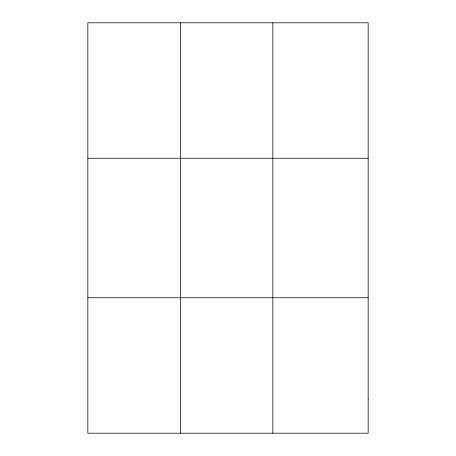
<?xml version="1.0" encoding="UTF-8"?>
<svg xmlns="http://www.w3.org/2000/svg" width="456" height="456" viewBox="0 0 456 456"><rect width="100%" height="100%" fill="white"/><g stroke="black" fill="none" stroke-linecap="round" stroke-linejoin="round"><path stroke-width="0.68" d="M180.348 433.2L180.348 22.8M272.848 433.2L272.848 22.8M87.848 158.232L368.152 158.232M87.848 297.768L368.152 297.768M368.152 399.342L368.152 433.2L87.848 433.2L87.848 22.8L368.152 22.8L368.152 399.342"/></g></svg>
